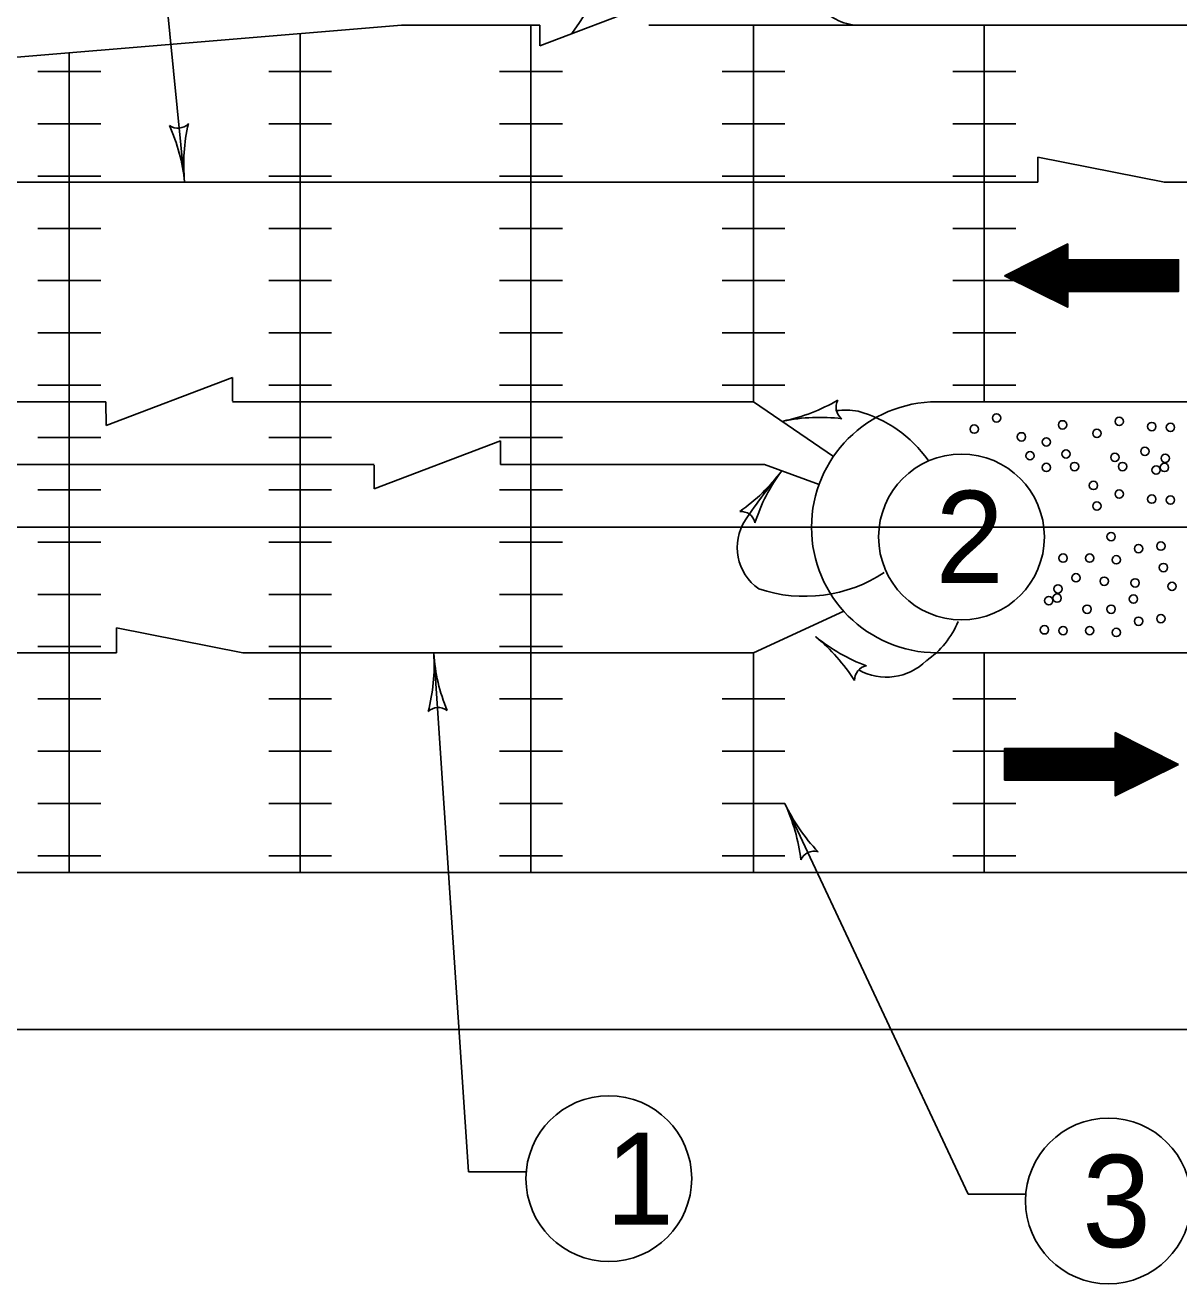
# Model space of a CAD drawing. Extents: x 997.6 to 1036.5, y 998.9 to 1022.4.
# Drawn here: x 1015.541 to 1018.04, y 1005.798 to 1008.526 of the extents above; entities that cross this region are included whole.
import ezdxf

# ---------------------------------------------------------------- set-up
doc = ezdxf.new("R2010")
doc.units = 0
doc.layers.add('Level 1', color=7, linetype='Continuous')
doc.layers.add('Level 2', color=7, linetype='Continuous')

msp = doc.modelspace()

# ---------------------------------------------------------------- linework, layer by layer
at = {"layer": 'Level 1'}
for p, q in [((1015.7999, 1009.0613), (1015.8866, 1008.1861)), ((1016.8923, 1008.5709), (1016.6564, 1008.4814)), ((1012.2766, 1008.1858), (1016.3566, 1008.5258)), ((1016.1369, 1007.7098), (1016.1369, 1008.5075)), ((1016.3566, 1008.5258), (1016.6563, 1008.5258)), ((1016.6369, 1007.7098), (1016.6369, 1008.5258)), ((1016.6563, 1008.5258), (1016.6564, 1008.4814)), ((1016.8923, 1008.5258), (1017.3467, 1008.5258)), ((1017.1189, 1007.7098), (1017.1189, 1008.5258)), ((1017.3467, 1008.5258), (1020.9828, 1008.5258)), ((1017.6189, 1007.7098), (1017.6189, 1008.5258)), ((1017.6189, 1007.7098), (1017.6189, 1008.5258)), ((1015.6369, 1007.7098), (1015.6369, 1008.4659)), ((1015.5689, 1008.4256), (1015.7049, 1008.4256)), ((1016.0689, 1008.4256), (1016.2049, 1008.4256)), ((1016.5689, 1008.4256), (1016.7049, 1008.4256)), ((1017.0509, 1008.4256), (1017.1869, 1008.4256)), ((1017.5509, 1008.4256), (1017.6869, 1008.4256)), ((1015.5689, 1008.3123), (1015.7049, 1008.3123)), ((1016.0689, 1008.3123), (1016.2049, 1008.3123)), ((1016.5689, 1008.3123), (1016.7049, 1008.3123)), ((1017.0509, 1008.3123), (1017.1869, 1008.3123)), ((1017.5509, 1008.3123), (1017.6869, 1008.3123)), ((1017.7351, 1008.1858), (1017.7351, 1008.2401)), ((1017.7351, 1008.2401), (1018.009, 1008.1858)), ((1014.5048, 1008.1858), (1017.7351, 1008.1858)), ((1015.5689, 1008.1989), (1015.7049, 1008.1989)), ((1016.0689, 1008.1989), (1016.2049, 1008.1989)), ((1016.5689, 1008.1989), (1016.7049, 1008.1989)), ((1017.0509, 1008.1989), (1017.1869, 1008.1989)), ((1017.5509, 1008.1989), (1017.6869, 1008.1989)), ((1018.0086, 1008.1858), (1020.1189, 1008.1858)), ((1015.5689, 1008.0856), (1015.7049, 1008.0856)), ((1016.0689, 1008.0856), (1016.2049, 1008.0856)), ((1016.5689, 1008.0856), (1016.7049, 1008.0856)), ((1017.0509, 1008.0856), (1017.1869, 1008.0856)), ((1017.5509, 1008.0856), (1017.6869, 1008.0856)), ((1015.5689, 1007.9723), (1015.7049, 1007.9723)), ((1016.0689, 1007.9723), (1016.2049, 1007.9723)), ((1016.5689, 1007.9723), (1016.7049, 1007.9723)), ((1017.0509, 1007.9723), (1017.1869, 1007.9723)), ((1017.5509, 1007.9723), (1017.6869, 1007.9723)), ((1015.5689, 1007.8589), (1015.7049, 1007.8589)), ((1016.0689, 1007.8589), (1016.2049, 1007.8589)), ((1016.5689, 1007.8589), (1016.7049, 1007.8589)), ((1017.0509, 1007.8589), (1017.1869, 1007.859)), ((1017.5509, 1007.8589), (1017.6869, 1007.859)), ((1015.5689, 1007.7456), (1015.7049, 1007.7456)), ((1015.9902, 1007.7622), (1015.7165, 1007.6583)), ((1015.9902, 1007.7111), (1015.9902, 1007.7622)), ((1016.0689, 1007.7456), (1016.2049, 1007.7456)), ((1016.5689, 1007.7456), (1016.7049, 1007.7456)), ((1017.0509, 1007.7456), (1017.1869, 1007.7456)), ((1017.5509, 1007.7456), (1017.6869, 1007.7456)), ((1014.6369, 1007.7098), (1015.7163, 1007.7098)), ((1015.6369, 1006.6901), (1015.6369, 1007.7098)), ((1015.7163, 1007.7098), (1015.7165, 1007.6583)), ((1015.9902, 1007.7098), (1017.1189, 1007.7098)), ((1016.1369, 1006.6901), (1016.1369, 1007.7098)), ((1016.6369, 1006.6901), (1016.6369, 1007.7098)), ((1017.2922, 1007.5913), (1017.1189, 1007.7098)), ((1017.5167, 1007.7098), (1033.4931, 1007.7098)), ((1015.5689, 1007.6323), (1015.7049, 1007.6323)), ((1016.0689, 1007.6323), (1016.2049, 1007.6323)), ((1016.5689, 1007.6323), (1016.7049, 1007.6323)), ((1016.571, 1007.6249), (1016.2973, 1007.5211)), ((1016.571, 1007.5738), (1016.571, 1007.6249)), ((1014.6369, 1007.5738), (1016.2971, 1007.5738)), ((1016.2971, 1007.5726), (1016.2973, 1007.5211)), ((1016.571, 1007.5738), (1017.1429, 1007.5738)), ((1017.2611, 1007.5308), (1017.1429, 1007.5738)), ((1015.5689, 1007.5192), (1015.7049, 1007.5192)), ((1016.0689, 1007.5192), (1016.2049, 1007.5192)), ((1016.5689, 1007.5192), (1016.7049, 1007.5192)), ((1008.6387, 1007.4378), (1033.6876, 1007.4378)), ((1015.5689, 1007.4058), (1015.7049, 1007.4058)), ((1016.0689, 1007.4058), (1016.2049, 1007.4058)), ((1016.5689, 1007.4058), (1016.7049, 1007.4058)), ((1015.5689, 1007.2925), (1015.7049, 1007.2925)), ((1016.0689, 1007.2925), (1016.2049, 1007.2925)), ((1016.5689, 1007.2925), (1016.7049, 1007.2925)), ((1017.3147, 1007.2558), (1017.1189, 1007.1659)), ((1015.7388, 1007.1658), (1015.7388, 1007.2201)), ((1015.7388, 1007.2201), (1016.0128, 1007.1658)), ((1015.5689, 1007.1792), (1015.7049, 1007.1792)), ((1016.0689, 1007.1792), (1016.2049, 1007.1792)), ((1016.5689, 1007.1792), (1016.7049, 1007.1792)), ((1014.0181, 1007.1658), (1015.7388, 1007.1658)), ((1016.0128, 1007.1658), (1017.1189, 1007.1658)), ((1016.5017, 1006.0414), (1016.4263, 1007.1644)), ((1017.1189, 1006.6901), (1017.1189, 1007.1659)), ((1017.5167, 1007.1658), (1033.4931, 1007.1658)), ((1017.6189, 1006.6901), (1017.6189, 1007.1659)), ((1015.5689, 1007.0658), (1015.7049, 1007.0658)), ((1016.0689, 1007.0658), (1016.2049, 1007.0658)), ((1016.5689, 1007.0658), (1016.7049, 1007.0658)), ((1017.0509, 1007.0658), (1017.1869, 1007.0658)), ((1017.5509, 1007.0658), (1017.6869, 1007.0658)), ((1015.5689, 1006.9525), (1015.7049, 1006.9525)), ((1016.0689, 1006.9525), (1016.2049, 1006.9525)), ((1016.5689, 1006.9525), (1016.7049, 1006.9525)), ((1017.0509, 1006.9525), (1017.1869, 1006.9525)), ((1017.5509, 1006.9525), (1017.6869, 1006.9525)), ((1015.5689, 1006.8392), (1015.7049, 1006.8392)), ((1016.0689, 1006.8392), (1016.2049, 1006.8392)), ((1016.5689, 1006.8392), (1016.7049, 1006.8392)), ((1017.0509, 1006.8392), (1017.1869, 1006.8393)), ((1017.5838, 1005.993), (1017.1869, 1006.8393)), ((1017.5509, 1006.8392), (1017.6869, 1006.8393)), ((1015.5689, 1006.7258), (1015.7049, 1006.7258)), ((1016.0689, 1006.7258), (1016.2049, 1006.7258)), ((1016.5689, 1006.7258), (1016.7049, 1006.7258)), ((1017.0509, 1006.7258), (1017.1869, 1006.7258)), ((1017.5509, 1006.7258), (1017.6869, 1006.7258)), ((1009.0069, 1006.6898), (1033.4931, 1006.6898)), ((1009.0069, 1006.3498), (1033.4931, 1006.3498)), ((1016.6267, 1006.0414), (1016.5017, 1006.0414)), ((1017.7088, 1005.993), (1017.5838, 1005.993))]:
    msp.add_line(p, q, dxfattribs=at)
for points in [[(1017.6627, 1007.9829), (1017.7998, 1007.9147), (1017.7998, 1007.9489), (1018.0397, 1007.9489), (1018.0397, 1008.0175), (1017.7998, 1008.0175), (1017.7998, 1008.0518)], [(1018.0397, 1006.9241), (1017.9025, 1006.8558), (1017.9025, 1006.8901), (1017.6627, 1006.8901), (1017.6627, 1006.9587), (1017.9025, 1006.9587), (1017.9025, 1006.9928)]]:
    msp.add_lwpolyline(points, close=True, dxfattribs=at)
for points in [[(1017.7828, 1008.0432), (1017.7998, 1008.0432)], [(1017.7897, 1008.0467), (1017.7998, 1008.0467)], [(1017.7964, 1008.0502), (1017.7998, 1008.0502)], [(1017.7281, 1008.0158), (1018.0397, 1008.0158)], [(1017.7349, 1008.0192), (1017.7998, 1008.0192)], [(1017.7418, 1008.0227), (1017.7998, 1008.0227)], [(1017.7418, 1008.0227), (1017.7998, 1008.0227)], [(1017.7485, 1008.0262), (1017.7998, 1008.0262)], [(1017.7555, 1008.0296), (1017.7998, 1008.0296)], [(1017.7623, 1008.033), (1017.7998, 1008.033)], [(1017.7691, 1008.0364), (1017.7998, 1008.0364)], [(1017.7759, 1008.0398), (1017.7998, 1008.0398)], [(1017.6734, 1007.9884), (1018.0397, 1007.9884)], [(1017.6804, 1007.9919), (1018.0397, 1007.9919)], [(1017.6871, 1007.9953), (1018.0397, 1007.9953)], [(1017.694, 1007.9988), (1018.0397, 1007.9988)], [(1017.7008, 1008.0022), (1018.0397, 1008.0022)], [(1017.7077, 1008.0055), (1018.0397, 1008.0055)], [(1017.7145, 1008.0089), (1018.0397, 1008.0089)], [(1017.7213, 1008.0124), (1018.0397, 1008.0124)], [(1017.6656, 1007.9815), (1018.0397, 1007.9815)], [(1017.6667, 1007.985), (1018.0397, 1007.985)], [(1017.6724, 1007.9782), (1018.0397, 1007.9782)], [(1017.6724, 1007.9782), (1018.0397, 1007.9782)], [(1017.6793, 1007.9747), (1018.0397, 1007.9747)], [(1017.6862, 1007.9713), (1018.0397, 1007.9713)], [(1017.693, 1007.9678), (1018.0397, 1007.9678)], [(1017.6998, 1007.9644), (1018.0397, 1007.9644)], [(1017.7068, 1007.9609), (1018.0397, 1007.9609)], [(1017.7137, 1007.9575), (1018.0397, 1007.9575)], [(1017.7205, 1007.9541), (1018.0397, 1007.9541)], [(1017.7274, 1007.9508), (1018.0397, 1007.9508)], [(1017.7308, 1007.9489), (1018.0397, 1007.9489)], [(1017.7378, 1007.9455), (1017.7998, 1007.9455)], [(1017.7446, 1007.9421), (1017.7998, 1007.9421)], [(1017.7515, 1007.9387), (1017.7998, 1007.9387)], [(1017.7583, 1007.9352), (1017.7998, 1007.9352)], [(1017.7653, 1007.9318), (1017.7998, 1007.9318)], [(1017.7722, 1007.9284), (1017.7998, 1007.9284)], [(1017.7789, 1007.925), (1017.7998, 1007.925)], [(1017.7859, 1007.9215), (1017.7998, 1007.9215)], [(1017.7928, 1007.9182), (1017.7998, 1007.9182)], [(1017.7996, 1007.9147), (1017.7998, 1007.9147)], [(1015.6387, 1007.4378), (1017.3148, 1007.4378)], [(1017.8653, 1007.4378), (1019.6387, 1007.4378)], [(1017.9059, 1006.9912), (1017.9025, 1006.9912)], [(1017.9126, 1006.9878), (1017.9025, 1006.9878)], [(1017.9195, 1006.9843), (1017.9025, 1006.9843)], [(1017.9263, 1006.9809), (1017.9025, 1006.9809)], [(1017.9742, 1006.9569), (1017.6627, 1006.9569)], [(1017.981, 1006.9535), (1017.6627, 1006.9535)], [(1017.9332, 1006.9775), (1017.9025, 1006.9775)], [(1017.94, 1006.9741), (1017.9025, 1006.9741)], [(1017.9468, 1006.9706), (1017.9025, 1006.9706)], [(1017.9537, 1006.9672), (1017.9025, 1006.9672)], [(1017.9604, 1006.9638), (1017.9025, 1006.9638)], [(1017.9604, 1006.9638), (1017.9025, 1006.9638)], [(1017.9674, 1006.9604), (1017.9025, 1006.9604)], [(1017.9878, 1006.9501), (1017.6627, 1006.9501)], [(1017.9947, 1006.9467), (1017.6627, 1006.9467)], [(1018.0014, 1006.9432), (1017.6627, 1006.9432)], [(1018.0083, 1006.9399), (1017.6627, 1006.9399)], [(1018.0152, 1006.9364), (1017.6627, 1006.9364)], [(1018.0219, 1006.9329), (1017.6627, 1006.9329)], [(1018.0288, 1006.9294), (1017.6627, 1006.9294)], [(1018.0356, 1006.9261), (1017.6627, 1006.9261)], [(1018.0368, 1006.9226), (1017.6627, 1006.9226)], [(1018.0298, 1006.9193), (1017.6627, 1006.9193)], [(1018.0298, 1006.9193), (1017.6627, 1006.9193)], [(1018.023, 1006.9158), (1017.6627, 1006.9158)], [(1018.0161, 1006.9124), (1017.6627, 1006.9124)], [(1018.0093, 1006.9089), (1017.6627, 1006.9089)], [(1018.0024, 1006.9054), (1017.6627, 1006.9054)], [(1017.9956, 1006.902), (1017.6627, 1006.902)], [(1017.9887, 1006.8987), (1017.6627, 1006.8987)], [(1017.9818, 1006.8952), (1017.6627, 1006.8952)], [(1017.9749, 1006.8918), (1017.6627, 1006.8918)], [(1017.9714, 1006.8901), (1017.6627, 1006.8901)], [(1017.9646, 1006.8866), (1017.9025, 1006.8866)], [(1017.9577, 1006.8831), (1017.9025, 1006.8831)], [(1017.9508, 1006.8797), (1017.9025, 1006.8797)], [(1017.9439, 1006.8763), (1017.9025, 1006.8763)], [(1017.9371, 1006.8729), (1017.9025, 1006.8729)], [(1017.9302, 1006.8694), (1017.9025, 1006.8694)], [(1017.9233, 1006.8661), (1017.9025, 1006.8661)], [(1017.9164, 1006.8627), (1017.9025, 1006.8627)], [(1017.9095, 1006.8592), (1017.9025, 1006.8592)], [(1017.9027, 1006.8558), (1017.9025, 1006.8558)]]:
    msp.add_lwpolyline(points, dxfattribs=at)
for centre in [(1017.5695, 1007.4168), (1016.8056, 1006.0264), (1017.8877, 1005.978)]:
    msp.add_circle(centre, 0.1795, dxfattribs=at)
for centre, radius, start, end in [((1014.3694, 1010.1239), 2.8572, 325.552, 344.1774), ((1017.3467, 1008.6278), 0.102, 153.3214, 270), ((1017.1046, 1008.0509), 0.3909, 281.6335, 300.3023), ((1017.5167, 1007.4378), 0.272, 90, 270), ((1017.329, 1007.6979), 0.0313, 150.4081, 232.5248), ((1017.3179, 1007.5214), 0.1703, 80.7099, 96.5177), ((1017.2737, 1007.4261), 0.2729, 35.0947, 74.7649), ((1017.1046, 1008.0509), 0.3909, 281.6213, 281.6335), ((1017.2622, 1007.2851), 0.3909, 82.9807, 101.6274), ((1016.8659, 1007.793), 0.3909, 304.8237, 323.4704), ((1018.6596, 1006.3815), 1.8917, 141.4545, 145.4627), ((1017.4942, 1007.3277), 0.3909, 143.4765, 162.1453), ((1017.4942, 1007.3277), 0.3909, 143.4643, 143.4765), ((1017.0916, 1007.4409), 0.0313, 12.2511, 94.3678), ((1017.1929, 1007.3942), 0.1093, 146.832, 235.3338), ((1017.23, 1007.603), 0.3148, 251.6037, 303.1825), ((1017.3823, 1007.3091), 0.1952, 304.6785, 337.2943), ((1017.5, 1007.504), 0.3909, 230.9235, 230.9357), ((1017.5, 1007.504), 0.3909, 230.9357, 249.6045), ((1017.0073, 1006.8969), 0.3909, 32.2829, 50.9296), ((1017.4068, 1007.236), 0.1229, 240.7728, 314.7043), ((1017.3691, 1007.1067), 0.0313, 99.7103, 181.827)]:
    msp.add_arc(centre, radius, start, end, dxfattribs=at)
at = {"layer": 'Level 2'}
for centre in [(1017.5972, 1007.6505), (1017.6455, 1007.6747), (1017.7885, 1007.6598), (1017.9111, 1007.6673), (1017.9816, 1007.6561), (1018.0221, 1007.6543), (1017.6993, 1007.6338), (1017.8628, 1007.6413), (1017.7532, 1007.6227), (1017.7959, 1007.5967), (1017.9668, 1007.6023), (1017.7179, 1007.5929), (1017.8145, 1007.5693), (1017.9018, 1007.5893), (1017.9185, 1007.5693), (1018.0109, 1007.5873), (1017.7532, 1007.5675), (1017.991, 1007.5619), (1018.0091, 1007.5675), (1017.8554, 1007.5285), (1017.9111, 1007.5099), (1017.9816, 1007.4988), (1018.0221, 1007.4969), (1017.8628, 1007.4839), (1017.8936, 1007.4175), (1017.9531, 1007.3915), (1018.0014, 1007.3971), (1017.7896, 1007.3711), (1017.8472, 1007.3711), (1017.9048, 1007.3673), (1018.0069, 1007.3506), (1017.8175, 1007.3283), (1017.7785, 1007.3042), (1017.8788, 1007.3209), (1017.9456, 1007.3172), (1018.0255, 1007.3098), (1017.7586, 1007.2788), (1017.7766, 1007.2843), (1017.9419, 1007.2824), (1017.8416, 1007.2602), (1017.8936, 1007.2602), (1017.7492, 1007.2156), (1017.9531, 1007.2342), (1018.0014, 1007.2398), (1017.7896, 1007.2138), (1017.8472, 1007.2138), (1017.9048, 1007.21)]:
    msp.add_circle(centre, 0.00903, dxfattribs=at)
for centre, radius, start, end in [((1015.872, 1008.334), 0.0313, 234.4301, 316.5468), ((1015.4975, 1008.1476), 0.3909, 5.6555, 24.3243), ((1016.2756, 1008.2246), 0.3909, 167.0027, 185.6494), ((1015.4975, 1008.1476), 0.3909, 5.6433, 5.6555), ((1016.0363, 1007.1383), 0.3909, 345.1849, 3.8317), ((1016.8164, 1007.1906), 0.3909, 183.8256, 183.8378), ((1016.8164, 1007.1906), 0.3909, 183.8378, 202.5066), ((1016.4362, 1007.0161), 0.0313, 52.6124, 134.7291), ((1017.5409, 1007.0053), 0.3909, 205.1158, 205.128), ((1017.5409, 1007.0053), 0.3909, 205.128, 223.7968), ((1016.833, 1006.6732), 0.3909, 6.4751, 25.1219), ((1017.25, 1006.7046), 0.0313, 73.9026, 156.0193)]:
    msp.add_arc(centre, radius, start, end, dxfattribs=at)

# ---------------------------------------------------------------- texts
at = {"layer": 'Level 1'}
for s, p in [('2', (1017.5128, 1007.3168)), ('1', (1016.7984, 1005.9263)), ('3', (1017.831, 1005.8779))]:
    msp.add_text(s, height=0.2, dxfattribs=at).set_placement(p)

doc.saveas('drawing.dxf')
